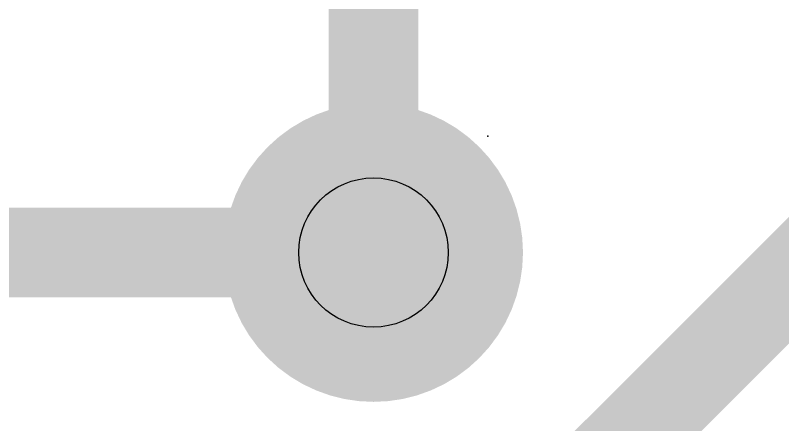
# Model space of a CAD drawing. Extents: x -42 to 65, y -18 to 21.
# Drawn here: x 7.284 to 9.892, y 3.235 to 4.627 of the extents above; entities that cross this region are included whole.
import ezdxf

# ---------------------------------------------------------------- set-up
doc = ezdxf.new("R2010")
doc.units = 0
for name, color, linetype in [('1', 12, 'CONTINUOUS'), ('16', 132, 'CONTINUOUS'), ('18', 110, 'CONTINUOUS'), ('23', 53, 'CONTINUOUS'), ('44', 253, 'CONTINUOUS')]:
    doc.layers.add(name, color=color, linetype=linetype)

# ---------------------------------------------------------------- blocks, each defined once
blk = doc.blocks.new('ROUNDV')
at = {"const_width": 0.5}
blk.add_lwpolyline([(0, -0.25, 1), (0, 0.25, 1), (0, -0.25)], format="xyb", dxfattribs=at)

msp = doc.modelspace()

# ---------------------------------------------------------------- linework, layer by layer
at = {"layer": '1', "const_width": 0.3048}
for points in [[(8.5014, 4.7295), (9.558, 5.7861)], [(8.5014, 3.8202), (8.5014, 4.7295)], [(8.7784, 2.591), (10.3378, 4.1504)]]:
    msp.add_lwpolyline(points, dxfattribs=at)
at = {"layer": '1', "const_width": 0.1524}
for points in [[(8.4475, 4.7834, 1), (8.5553, 4.6756)], [(8.4252, 3.8202, 1), (8.5776, 3.8202)]]:
    msp.add_lwpolyline(points, format="xyb", dxfattribs=at)
at = {"layer": '16', "const_width": 0.3048}
msp.add_lwpolyline([(1.2802, 3.8202), (8.5014, 3.8202)], dxfattribs=at)
at = {"layer": '16', "const_width": 0.1524}
msp.add_lwpolyline([(8.5014, 3.744, 1), (8.5014, 3.8964)], format="xyb", dxfattribs=at)
at = {"layer": '23'}
msp.add_point((8.89, 4.2164), dxfattribs=at)
at = {"layer": '44'}
msp.add_circle((8.5014, 3.8202), 0.254, dxfattribs=at)

# ---------------------------------------------------------------- block references
at = {"layer": '18', "xscale": 1.016, "yscale": 1.016}
msp.add_blockref('ROUNDV', (8.5014, 3.8202), dxfattribs=at)
msp.add_blockref('ROUNDV', (8.5014, 3.8202), dxfattribs=at)

doc.saveas('drawing.dxf')
